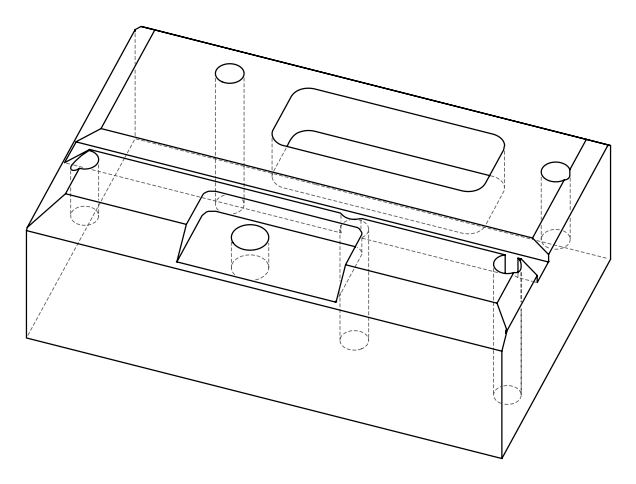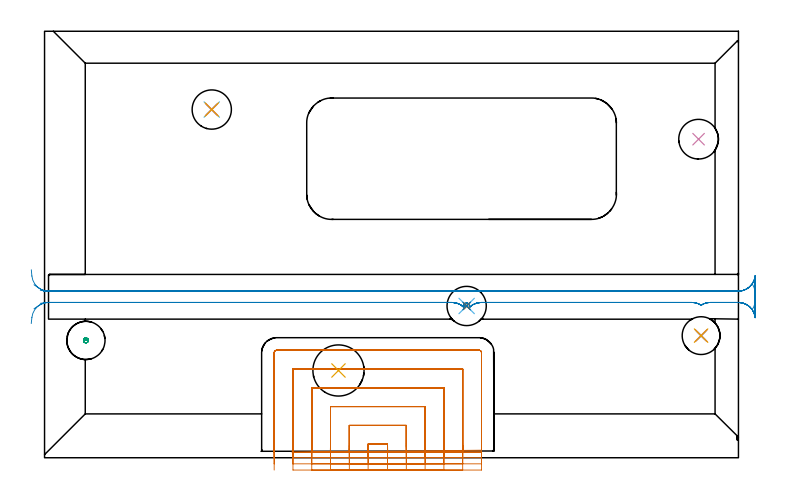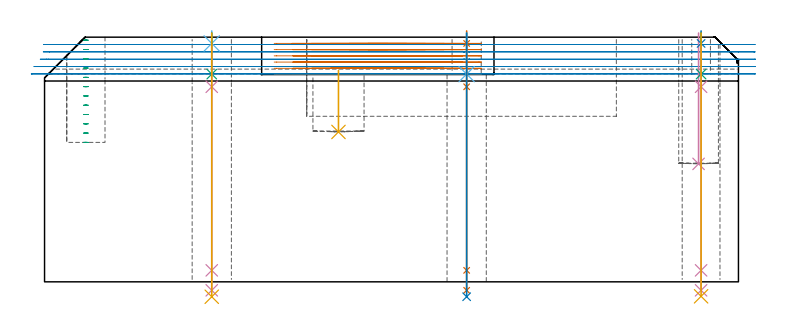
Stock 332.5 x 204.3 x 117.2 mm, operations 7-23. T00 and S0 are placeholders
(PLAN: 23 operations, 15 tool changes, 87.9 min)
(1 AREA_MILL | FG_CHAMFER_SURFACE | UGT0205_001 | 1.91 min | 4319 mm3)
(2 AREA_MILL_1 | FG_CHAMFER_SURFACE_1 | UGT0205_001 | 3.72 min | 7677 mm3)
(3 AREA_MILL_2 | FG_CHAMFER_SURFACE_2 | UGT0205_001 | 15.44 min | 38282 mm3)
(4 AREA_MILL_3 | FG_CHAMFER_SURFACE_3 | UGT0205_001 | 9.99 min | 36634 mm3)
(5 AREA_MILL_4 | FG_CHAMFER_SURFACE_4 | UGT0205_001 | 15.95 min | 65457 mm3)
(6 MILL_RECTANGULAR_POCKET | POCKET_RECTANGULAR_STRAIGHT | NXT0201_012 | Follow Part, ap 4, ae 75% | 17.18 min | 321916 mm3)
(7 MILL_SLOT | SLOT_PARTIAL_RECTANGULAR | NXT0201_011 | Follow Part, ap 3, ae 75% | 11.82 min | 94504 mm3)
(8 MILL_RECTANGULAR_SLOT | SLOT_RECTANGULAR | NXT0201_012 | Follow Part, ap 4, ae 75% | 7.26 min | 121384 mm3)
(9 MILL_BLIND_HOLE_FROM_SOLID_MATERIAL | STEP1POCKET | NXT0201_012 | Spiral | 0.53 min | 12741 mm3)
(10 INDEXABLE_INSERT_DRILL_BLIND_HOLE_FROM_SOLID | STEP1POCKET_1 | NXT0302_009 | 0.25 min | 17138 mm3)
(11 INDEXABLE_INSERT_DRILL_BLIND_HOLE_FROM_SOLID_1 | STEP1POCKET_2 | NXT0302_020 | 0.12 min | 12847 mm3)
(12 SPOT_DRILL | STEP1HOLE | NXT0321_9005460120000 | 0.05 min | 137 mm3)
(13 SPOT_DRILL_1 | STEP1HOLE_1 | NXT0321_9005460120000 | 0.05 min | 0 mm3)
(14 SPOT_DRILL_2 | STEP1HOLE_2 | NXT0321_9005460120000 | 0.05 min | 205 mm3)
(15 DRILL_BLIND_HOLE_INTO_CENTER | STEP1HOLE | NXT0301_089 | 0.08 min | 1588 mm3)
(16 GUN_DRILL_THROUGH_HOLE | STEP1HOLE | UGT0307_008 | 0.59 min | 9565 mm3)
(17 DRILL_TO_ENLARGE_THROUGH_HOLE | STEP1HOLE | UGT0301_256 | 0.51 min | 21146 mm3)
(18 DRILL_BLIND_HOLE_INTO_CENTER_1 | STEP1HOLE_1 | NXT0301_089 | 0.08 min | 5 mm3)
(19 GUN_DRILL_THROUGH_HOLE_1 | STEP1HOLE_1 | UGT0307_008 | 0.59 min | 9439 mm3)
(20 DRILL_TO_ENLARGE_THROUGH_HOLE_1 | STEP1HOLE_1 | UGT0301_256 | 0.51 min | 18240 mm3)
(21 DRILL_BLIND_HOLE_INTO_CENTER_2 | STEP1HOLE_2 | NXT0301_089 | 0.08 min | 1593 mm3)
(22 GUN_DRILL_THROUGH_HOLE_2 | STEP1HOLE_2 | UGT0307_008 | 0.59 min | 9547 mm3)
(23 DRILL_TO_ENLARGE_THROUGH_HOLE_2 | STEP1HOLE_2 | UGT0301_250 | 0.51 min | 18517 mm3)
(TOOL UGT0205_001 | Chamfer Mill 20 x 3 x 45 deg. | D20 FL50 Z2)
(TOOL NXT0201_012 | ENDMILL 16mm [2P460-1600-NA 1630] | D16 FL38 Z6)
(TOOL NXT0201_011 | ENDMILL 12mm [2P460-1200-NA 1630] | D12 FL38 Z6)
(TOOL NXT0302_009 | Index. Insert Drill 19mm [880-D1900L25-05] | D19 PA176 FL95 Z2)
(TOOL NXT0302_020 | Index. Insert Drill 24.5mm [880-D2450L25-03] | D24.5 PA176 FL74 Z2)
(TOOL NXT0321_9005460120000 | NC Spot Drill, 142deg, 12mm, Carbide, Uncoated | D12 PA142 FL30 Z2)
(TOOL NXT0301_089 | Carbide Drill 11.8mm [860.1-1180-035A1-MM 2214] | D11.8 PA140 FL55 Z2)
(TOOL UGT0307_008 | Gun Drill 11 mm | D11 PA130 FL24 Z1)
(TOOL UGT0301_256 | Twist Drill 18.8 mm | D18.8 PA118 FL135 Z2)
(TOOL UGT0301_250 | Twist Drill 18.1 mm | D18.1 PA118 FL135 Z2)
(OP 7 MILL_SLOT)
G17 G21 G94 G90
T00 M6
G54
G17 G0 G90 X164.379 Y2.601 S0 M3
G43 Z127.2 H1
Z114.217
G94 G1 X164.311 Y5.6 F250.
G2 X164.3 Y6.5 R45. F500.
G1 X155.
G2 X154.989 Y5.6 R45.
G1 X154.921 Y2.601 F250.
X173.399 F500.
X173.314 Y5.6 F250.
G2 X173.3 Y6.612 R36. F500.
G1 Y15.5
X146.
Y6.613
G2 X145.986 Y5.6 R36.
G1 X145.901 Y2.601 F250.
X182.431 Y2.602 F500.
X182.319 Y5.6 F250.
G2 X182.3 Y6.612 R27. F500.
G1 Y24.5
X137.
Y6.613
G2 X136.981 Y5.6 R27.
G1 X136.868 Y2.602 F250.
X191.497 Y2.605 F500.
X191.328 Y5.6 F250.
G2 X191.3 Y6.612 R18. F500.
G1 Y33.5
X128.
Y6.613
G2 X127.971 Y5.6 R18.
G1 X127.803 Y2.605 F250.
X200.694 Y2.619 F500.
X200.357 Y5.6 F250.
G2 X200.3 Y6.612 R9. F500.
G1 Y42.5
X119.
Y6.613
G2 X118.943 Y5.6 R9.
G1 X118.605 Y2.619 F250.
X209.3 Y3.612 F500.
Y6.612 F250.
Y50.3 F500.
G3 X208.1 Y51.5 R1.2
G1 X111.2
G3 X110. Y50.3 R1.2
G1 Y6.613
Y3.613 F250.
G0 X164.314 Y2.6 Z111.233
G1 X164.3 Y5.6
Y5.804 F500.
Y6.5
X155.
Y5.803
Y5.6
X154.986 Y2.6 F250.
X173.318 F500.
X173.301 Y5.6 F250.
X173.3 Y5.804 F500.
Y15.5
X146.
Y5.803
X145.999 Y5.6
X145.982 Y2.6 F250.
X182.323 F500.
X182.301 Y5.6 F250.
X182.3 Y5.804 F500.
Y24.5
X137.
Y5.803
X136.999 Y5.6
X136.977 Y2.6 F250.
X191.335 F500.
X191.301 Y5.6 F250.
G2 X191.3 Y5.804 R18. F500.
G1 Y33.5
X128.
Y5.803
G2 X127.999 Y5.6 R18.
G1 X127.965 Y2.6 F250.
X200.37 Y2.601 F500.
X200.302 Y5.6 F250.
G2 X200.3 Y5.804 R9. F500.
G1 Y42.5
X119.
Y5.803
G2 X118.998 Y5.6 R9.
G1 X118.93 Y2.601 F250.
X209.3 Y2.804 F500.
Y5.804 F250.
Y50.3 F500.
G3 X208.1 Y51.5 R1.2
G1 X111.2
G3 X110. Y50.3 R1.2
G1 Y5.803
Y2.803 F250.
G0 X164.3 Y2.6 Z108.25
G1 Y5.6
Y6.5 F500.
X155.
Y5.6
Y2.6 F250.
X173.3 F500.
Y5.6 F250.
Y15.5 F500.
X146.
Y5.6
Y2.6 F250.
X182.3 F500.
Y5.6 F250.
Y24.5 F500.
X137.
Y5.6
Y2.6 F250.
X191.3 F500.
Y5.6 F250.
Y33.5 F500.
X128.
Y5.6
Y2.6 F250.
X200.3 F500.
Y5.6 F250.
Y42.5 F500.
X119.
Y5.6
Y2.6 F250.
X209.3 F500.
Y5.6 F250.
Y50.3 F500.
G3 X208.1 Y51.5 R1.2
G1 X111.2
G3 X110. Y50.3 R1.2
G1 Y5.6
Y2.6 F250.
G0 X164.3 Y0.067 Z105.267
G1 Y3.067
Y6.5 F500.
X155.
Y3.067
Y0.067 F250.
X173.3 F500.
Y3.067 F250.
Y15.5 F500.
X146.
Y3.067
Y0.067 F250.
X182.3 F500.
Y3.067 F250.
Y24.5 F500.
X137.
Y3.067
Y0.067 F250.
X191.3 F500.
Y3.067 F250.
Y33.5 F500.
X128.
Y3.067
Y0.067 F250.
X200.3 F500.
Y3.067 F250.
Y42.5 F500.
X119.
Y3.067
Y0.067 F250.
X209.3 F500.
Y3.067 F250.
Y50.3 F500.
G3 X208.1 Y51.5 R1.2
G1 X111.2
G3 X110. Y50.3 R1.2
G1 Y3.067
Y0.067 F250.
G0 X164.3 Y-2.917 Z102.283
G1 Y0.083
Y6.5 F500.
X155.
Y0.083
Y-2.917 F250.
X173.3 F500.
Y0.083 F250.
Y15.5 F500.
X146.
Y0.083
Y-2.917 F250.
X182.3 F500.
Y0.083 F250.
Y24.5 F500.
X137.
Y0.083
Y-2.917 F250.
X191.3 F500.
Y0.083 F250.
Y33.5 F500.
X128.
Y0.083
Y-2.917 F250.
X200.3 F500.
Y0.083 F250.
Y42.5 F500.
X119.
Y0.083
Y-2.917 F250.
X209.3 F500.
Y0.083 F250.
Y50.3 F500.
G3 X208.1 Y51.5 R1.2
G1 X111.2
G3 X110. Y50.3 R1.2
G1 Y0.083
Y-2.917 F250.
G0 X164.3 Y-5.899 Z99.3
G1 Y-2.899
Y6.5 F500.
X155.
Y-2.899
Y-5.899 F250.
X173.3 F500.
Y-2.899 F250.
Y15.5 F500.
X146.
Y-2.899
Y-5.899 F250.
X182.3 F500.
Y-2.899 F250.
Y24.5 F500.
X137.
Y-2.899
Y-5.899 F250.
X191.3 F500.
Y-2.899 F250.
Y33.5 F500.
X128.
Y-2.899
Y-5.899 F250.
X200.3 F500.
Y-2.899 F250.
Y42.5 F500.
X119.
Y-2.899
Y-5.899 F250.
X209.3 F500.
Y-2.899 F250.
Y50.3 F500.
G3 X208.1 Y51.5 R1.2
G1 X111.2
G3 X110. Y50.3 R1.2
G1 Y-2.899
Y-5.899 F250.
G0 Z127.2
M5
M2
(OP 8 MILL_RECTANGULAR_SLOT)
G17 G21 G94 G90
T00 M6
G54
G17 G0 G90 X-0.542 Y74.4 S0 M3
G43 Z127.2 H1
Z113.68
G94 G1 X2.458 F250.
X195.224 F500.
G2 X201.056 Y71.875 R8.
G1 X201.064 Y71.881
G2 X203.336 Y71.881 R-1.4
G1 X203.344 Y71.875
G2 X209.176 Y74.4 R8.
G1 X310.085
G2 X314.5 Y73.071 R8.
X318.915 Y74.4 R8.
G1 X332.4
G2 X338.994 Y70.93 R8.
G3 X340.4 Y75.461 R8.
G1 Y78.756
G3 X338.999 Y83.278 R8.
G2 X332.4 Y79.8 R8.
G1 X2.458
X-0.542 F250.
G0 X-0.6 Y74.4 Z110.16
G1 X2.4
X195.224 F500.
G2 X201.056 Y71.875 R8.
G1 X201.064 Y71.881
G2 X203.336 Y71.881 R-1.4
G1 X203.344 Y71.875
G2 X209.176 Y74.4 R8.
G1 X310.085
G2 X314.5 Y73.071 R8.
X318.915 Y74.4 R8.
G1 X332.4
G2 X339.902 Y69.179 R8.
G1 X339.93 Y69.169
G3 X340.4 Y71.871 R8.
G1 Y82.328
G3 X339.93 Y85.03 R8.
G1 X339.901 Y85.02
G2 X332.4 Y79.8 R8.
G1 X2.4
X-0.6 F250.
G0 X-2.038 Y73.982 Z106.64
G1 X0.94 Y74.342
G2 X1.9 Y74.4 R8. F500.
G1 X195.224
G2 X201.056 Y71.875 R8.
G1 X201.064 Y71.881
G2 X203.336 Y71.881 R-1.4
G1 X203.344 Y71.875
G2 X209.176 Y74.4 R8.
G1 X310.085
G2 X314.5 Y73.071 R8.
X318.915 Y74.4 R8.
G1 X332.4
G2 X340.347 Y67.317 R8.
G1 X340.377 Y67.314
G3 X340.4 Y67.917 R8.
G1 Y86.259
G3 X340.376 Y86.876 R8.
G1 X340.346 Y86.874
G2 X332.4 Y79.8 R8.
G1 X1.9
G2 X0.94 Y79.858 R8.
G1 X-2.038 Y80.218 F250.
G0 Z127.2
X-5.065 Y71.348
Z103.12
G1 X-2.58 Y73.028
G2 X1.9 Y74.4 R8. F500.
G1 X195.224
G2 X201.056 Y71.875 R8.
G1 X201.064 Y71.881
G2 X203.336 Y71.881 R-1.4
G1 X203.344 Y71.875
G2 X209.176 Y74.4 R8.
G1 X310.085
G2 X314.5 Y73.071 R8.
X318.915 Y74.4 R8.
G1 X332.4
G2 X340.37 Y67.092 R8.
G1 X340.4
Y87.108
X340.37
G2 X332.4 Y79.8 R8.
G1 X1.9
G2 X-2.58 Y81.172 R8.
G1 X-5.065 Y82.852 F250.
G0 Z127.2
X-6.375 Y64.275
Z99.6
G1 X-6.054 Y67.257
G2 X1.9 Y74.4 R8. F500.
G1 X195.224
G2 X201.056 Y71.875 R8.
G1 X201.064 Y71.881
G2 X203.336 Y71.881 R-1.4
G1 X203.344 Y71.875
G2 X209.176 Y74.4 R8.
G1 X310.085
G2 X314.5 Y73.071 R8.
X318.915 Y74.4 R8.
G1 X332.4
G2 X340.37 Y67.092 R8.
G1 X340.4
Y87.108
X340.37
G2 X332.4 Y79.8 R8.
G1 X1.9
G2 X-6.065 Y87.054 R8.
G1 X-6.345 Y90.041 F250.
G0 Z127.2
M5
M2
(OP 9 MILL_BLIND_HOLE_FROM_SOLID_MATERIAL)
G17 G21 G94 G90
T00 M6
G54
G17 G0 G90 X19.8 Y56.2 S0 M3
G43 Z127.2 H1
Z115.75
G94 G3 X20.375 Y56.775 R0.575 F250.
X19.8 Y57.35 R0.575
X18.65 Y56.2 R1.15
X19.8 Y57.35 R-1.15
X19.225 Y56.775 R0.575
X19.8 Y56.2 R0.575
G0 Z111.3
G3 X20.375 Y56.775 R0.575
X19.8 Y57.35 R0.575
X18.65 Y56.2 R1.15
X19.8 Y57.35 R-1.15
X19.225 Y56.775 R0.575
X19.8 Y56.2 R0.575
G0 Z106.85
G3 X20.375 Y56.775 R0.575
X19.8 Y57.35 R0.575
X18.65 Y56.2 R1.15
X19.8 Y57.35 R-1.15
X19.225 Y56.775 R0.575
X19.8 Y56.2 R0.575
G0 Z102.4
G3 X20.375 Y56.775 R0.575
X19.8 Y57.35 R0.575
X18.65 Y56.2 R1.15
X19.8 Y57.35 R-1.15
X19.225 Y56.775 R0.575
X19.8 Y56.2 R0.575
G0 Z97.95
G3 X20.375 Y56.775 R0.575
X19.8 Y57.35 R0.575
X18.65 Y56.2 R1.15
X19.8 Y57.35 R-1.15
X19.225 Y56.775 R0.575
X19.8 Y56.2 R0.575
G0 Z93.5
G3 X20.375 Y56.775 R0.575
X19.8 Y57.35 R0.575
X18.65 Y56.2 R1.15
X19.8 Y57.35 R-1.15
X19.225 Y56.775 R0.575
X19.8 Y56.2 R0.575
G0 Z89.05
G3 X20.375 Y56.775 R0.575
X19.8 Y57.35 R0.575
X18.65 Y56.2 R1.15
X19.8 Y57.35 R-1.15
X19.225 Y56.775 R0.575
X19.8 Y56.2 R0.575
G0 Z84.6
G3 X20.375 Y56.775 R0.575
X19.8 Y57.35 R0.575
X18.65 Y56.2 R1.15
X19.8 Y57.35 R-1.15
X19.225 Y56.775 R0.575
X19.8 Y56.2 R0.575
G0 Z80.15
G3 X20.375 Y56.775 R0.575
X19.8 Y57.35 R0.575
X18.65 Y56.2 R1.15
X19.8 Y57.35 R-1.15
X19.225 Y56.775 R0.575
X19.8 Y56.2 R0.575
G0 Z75.7
G3 X20.375 Y56.775 R0.575
X19.8 Y57.35 R0.575
X18.65 Y56.2 R1.15
X19.8 Y57.35 R-1.15
X19.225 Y56.775 R0.575
X19.8 Y56.2 R0.575
G0 Z71.25
G3 X20.375 Y56.775 R0.575
X19.8 Y57.35 R0.575
X18.65 Y56.2 R1.15
X19.8 Y57.35 R-1.15
X19.225 Y56.775 R0.575
X19.8 Y56.2 R0.575
G0 Z66.8
G3 X20.375 Y56.775 R0.575
X19.8 Y57.35 R0.575
X18.65 Y56.2 R1.15
X19.8 Y57.35 R-1.15
X19.225 Y56.775 R0.575
X19.8 Y56.2 R0.575
G0 Z127.2
M5
M2
(OP 10 INDEXABLE_INSERT_DRILL_BLIND_HOLE_FROM_SOLID)
G17 G21 G94 G90
T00 M6
G54
G17 G0 G90 X313.3 Y152.6 S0 M3
G43 Z127.2 H1
G94 G81 G98 Z56.5 F250. R119.2
G80
M5
M2
(OP 11 INDEXABLE_INSERT_DRILL_BLIND_HOLE_FROM_SOLID_1)
G17 G21 G94 G90
T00 M6
G54
G17 G0 G90 X140.8 Y41.8 S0 M3
G43 Z127.2 H1
G94 G81 G98 Z71.8 F250. R101.3
G80
M5
M2
(OP 12 SPOT_DRILL)
G17 G21 G94 G90
T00 M6
G54
G17 G0 G90 X80.1 Y166.8 S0 M3
G43 Z127.2 H0
G94 G81 G98 Z114.2 F250. R120.2
G80
M5
M2
(OP 13 SPOT_DRILL_1)
G17 G21 G94 G90
T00 M6
G54
G17 G0 G90 X202.2 Y72.7 S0 M3
G43 Z127.2 H0
G94 G81 G98 Z114.2 F250. R120.2
G80
M5
M2
(OP 14 SPOT_DRILL_2)
G17 G21 G94 G90
T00 M6
G54
G17 G0 G90 X314.5 Y58.5 S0 M3
G43 Z127.2 H0
G94 G81 G98 Z114.2 F250. R120.2
G80
M5
M2
(OP 15 DRILL_BLIND_HOLE_INTO_CENTER)
G17 G21 G94 G90
T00 M6
G54
G17 G0 G90 X80.1 Y166.8 S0 M3
G43 Z127.2 H1
G94 G81 G98 Z99.5 F250. R119.2
G80
M5
M2
(OP 16 GUN_DRILL_THROUGH_HOLE)
G17 G21 G94 G90
T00 M6
G54
G17 G0 G90 X80.1 Y166.8 M8
G43 Z127.2 H0
Z113.614
S716 M3
G94 G1 Z93.437 F125. M26
G4 X.084
Z5.5 F250.
G4 X.084
Z-4.065 F125.
G4 X.084
M5
M9
G0 Z113.614
Z127.2
M2
(OP 17 DRILL_TO_ENLARGE_THROUGH_HOLE)
G17 G21 G94 G90
T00 M6
G54
G17 G0 G90 X80.1 Y166.8 S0 M3
G43 Z127.2 H0
G94 G73 G98 Z-7.148 F250. Q17.764 R119.2
G80
M5
M2
(OP 18 DRILL_BLIND_HOLE_INTO_CENTER_1)
G17 G21 G94 G90
T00 M6
G54
G17 G0 G90 X202.2 Y72.7 S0 M3
G43 Z127.2 H1
G94 G81 G98 Z99.5 F250. R119.2
G80
M5
M2
(OP 19 GUN_DRILL_THROUGH_HOLE_1)
G17 G21 G94 G90
T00 M6
G54
G17 G0 G90 X202.2 Y72.7 M8
G43 Z127.2 H0
Z113.487
S716 M3
G94 G1 Z93.437 F125. M26
G4 X.084
Z5.5 F250.
G4 X.084
Z-4.065 F125.
G4 X.084
M5
M9
G0 Z113.487
Z127.2
M2
(OP 20 DRILL_TO_ENLARGE_THROUGH_HOLE_1)
G17 G21 G94 G90
T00 M6
G54
G17 G0 G90 X202.2 Y72.7 S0 M3
G43 Z127.2 H0
G94 G73 G98 Z-7.148 F250. Q17.764 R119.2
G80
M5
M2
(OP 21 DRILL_BLIND_HOLE_INTO_CENTER_2)
G17 G21 G94 G90
T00 M6
G54
G17 G0 G90 X314.5 Y58.5 S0 M3
G43 Z127.2 H1
G94 G81 G98 Z99.5 F250. R119.2
G80
M5
M2
(OP 22 GUN_DRILL_THROUGH_HOLE_2)
G17 G21 G94 G90
T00 M6
G54
G17 G0 G90 X314.5 Y58.5 M8
G43 Z127.2 H0
Z113.041
S716 M3
G94 G1 Z93.437 F125. M26
G4 X.084
Z5.5 F250.
G4 X.084
Z-4.065 F125.
G4 X.084
M5
M9
G0 Z113.041
Z127.2
M2
(OP 23 DRILL_TO_ENLARGE_THROUGH_HOLE_2)
G17 G21 G94 G90
T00 M6
G54
G17 G0 G90 X314.5 Y58.5 S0 M3
G43 Z127.2 H0
G94 G73 G98 Z-6.938 F250. Q17.734 R119.2
G80
M5
M2
